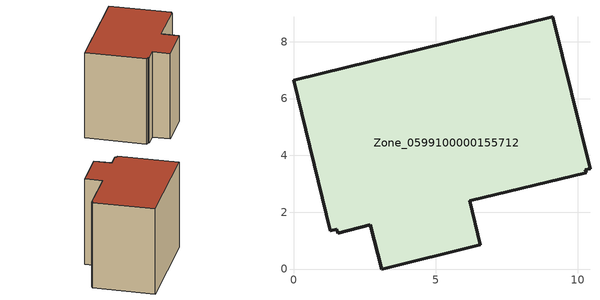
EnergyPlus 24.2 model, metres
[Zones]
Zone_0599100000155712
 floor ground (C_G): 10.44,3.53 10.27,3.49 10.3,3.39 6.21,2.4 6.58,0.86 3.1,0 2.71,1.55 1.56,1.27 1.53,1.39 1.3,1.34 0,6.64 9.13,8.87 z0
 wall outside (C_F): 3.1,0 6.58,0.86 6.21,2.4 10.3,3.39 10.27,3.49 10.44,3.53 9.13,8.87 0,6.64 1.3,1.34 1.53,1.39 1.56,1.27 2.71,1.55 3.1,0 z0:8.08
 roof outside (C_R): 10.27,3.49 10.44,3.53 9.13,8.87 0,6.64 1.3,1.34 1.53,1.39 1.56,1.27 2.71,1.55 3.1,0 6.58,0.86 6.21,2.4 10.3,3.39 z8.08
[BUILDING]
Pand.0599100000155712: North Axis=0; Terrain=City; Loads Convergence Tolerance Value=0.04; Temperature Convergence Tolerance Value=0.4; Solar Distribution=FullExterior; Maximum Number of Warmup Days=25; Minimum Number of Warmup Days=1
[Site:Location]
Rotterdam.The.Hague.AP_ZH_NLD Design_Conditions: Latitude=51.96; Longitude=4.45; Time Zone=1; Elevation=-4.5
[SITE:GROUNDTEMPERATURE:BUILDINGSURFACE]
18, 18, 18, 18, 18, 18, 18, 18, 18, 18, 18, 18
[MATERIAL] Thermal Absorptance=0.9; Solar Absorptance=0.7; Visible Absorptance=0.7
Name | Roughness | Thickness | Conductivity | Density | Specific Heat
G.TC.1975-1991 | MediumSmooth | 0.15 | 0.288461 | 540 | 1210
F.TC.1975-1991 | Rough | 0.3 | 0.230769 | 1920 | 840
R.TC.1975-1991 | MediumRough | 0.2 | 0.153846 | 1500 | 1000
[CONSTRUCTION]
C_G: G.TC.1975-1991
C_F: F.TC.1975-1991
C_R: R.TC.1975-1991
[ZONE]
Zone_0599100000155712: Type=1; Multiplier=1; Ceiling Height=Autocalculate; Volume=Autocalculate; Floor Area=autocalculate; Part of Total Floor Area=Yes
[ZONEINFILTRATION:DESIGNFLOWRATE]
Infil_Zone_0599100000155712: Zone or ZoneList or Space or SpaceList=Zone_0599100000155712; Schedule=AlwaysOn; Design Flow Rate Calculation Method=Flow/Area; Flow Rate per Floor Area=0.003; Constant Term Coefficient=1; Temperature Term Coefficient=0; Velocity Term Coefficient=0; Velocity Squared Term Coefficient=0
[HVACTEMPLATE:ZONE:IDEALLOADSAIRSYSTEM]
Zone_0599100000155712: Maximum Heating Supply Air Temperature=50; Minimum Cooling Supply Air Temperature=13; Maximum Heating Supply Air Humidity Ratio=0.0156; Minimum Cooling Supply Air Humidity Ratio=0.0077; Heating Limit=NoLimit; Cooling Limit=NoLimit; Dehumidification Control Type=ConstantSensibleHeatRatio; Cooling Sensible Heat Ratio=0.7; Dehumidification Setpoint=60; Humidification Control Type=None; Humidification Setpoint=30; Outdoor Air Method=None; Outdoor Air Flow Rate per Person=0.00944; Outdoor Air Flow Rate per Zone Floor Area=0; Outdoor Air Flow Rate per Zone=0; Demand Controlled Ventilation Type=None; Outdoor Air Economizer Type=NoEconomizer; Heat Recovery Type=None; Sensible Heat Recovery Effectiveness=0.7; Latent Heat Recovery Effectiveness=0.65
[ZONECONTROL:THERMOSTAT]
ThermostatControl_Zone_0599100000155712: Zone or ZoneList=Zone_0599100000155712; Control Type Schedule=DualSetpointControlType; Control 1=Thermostat_Zone_0599100000155712; Temperature Difference Between Cutout And Setpoint=0
[THERMOSTATSETPOINT:DUALSETPOINT]
Thermostat_Zone_0599100000155712: Heating Setpoint Temperature Schedule=HeatingSetpoint_Zone_0599100000155712; Cooling Setpoint Temperature Schedule=CoolingSetpoint_Zone_0599100000155712
[SCHEDULE:COMPACT]
HeatingSetpoint_Zone_0599100000155712: Through: 12/31, For: AllDays, Until: 24:00, 21
CoolingSetpoint_Zone_0599100000155712: Through: 12/31, For: AllDays, Until: 24:00, 24
DualSetpointControlType: Through: 12/31, For: AllDays, Until: 24:00, 4
AlwaysOn: Through: 12/31, For: AllDays, Until: 24:00, 1
